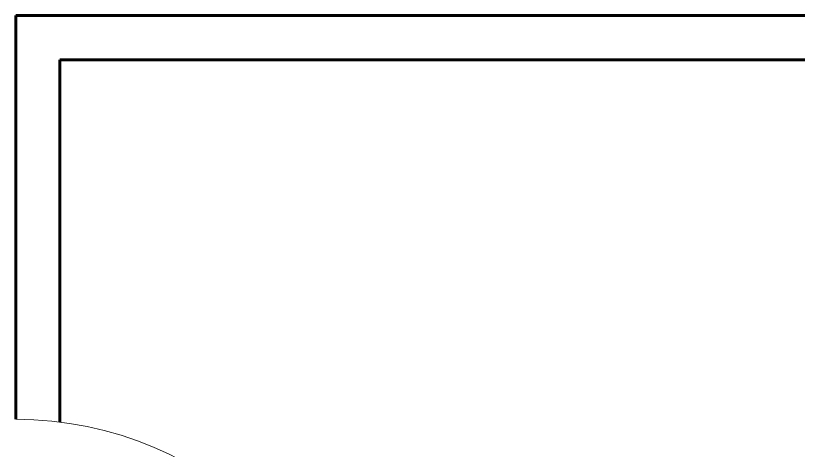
# Model space of a CAD drawing. Header units: metres. Extents: x 29 to 562, y -33 to 369.
# Drawn here: x 297.496 to 300.146, y 182.878 to 184.349 of the extents above; entities that cross this region are included whole.
import ezdxf

# ---------------------------------------------------------------- set-up
doc = ezdxf.new("R2010")
doc.units = ezdxf.units.M
doc.header["$LTSCALE"] = 2
doc.layers.add('A-DOOR', color=251, linetype='Continuous', lineweight=18)
doc.layers.add('S-WALL', color=7, linetype='Continuous', lineweight=60)

msp = doc.modelspace()

# ---------------------------------------------------------------- linework, layer by layer
at = {"layer": 'A-DOOR'}
msp.add_arc((297.4958, 181.7829), 1.2, 0, 90, dxfattribs=at)
at = {"layer": 'S-WALL'}
for p, q in [((297.4958, 184.3488), (304.2145, 184.3488)), ((297.4958, 182.9829), (297.4958, 184.3488)), ((297.4958, 184.3488), (304.2145, 184.3488)), ((297.4958, 182.9829), (297.4958, 184.3488)), ((300.2958, 184.1988), (297.6458, 184.1988)), ((297.6458, 182.9735), (297.6458, 184.1988))]:
    msp.add_line(p, q, dxfattribs=at)

doc.saveas('drawing.dxf')
